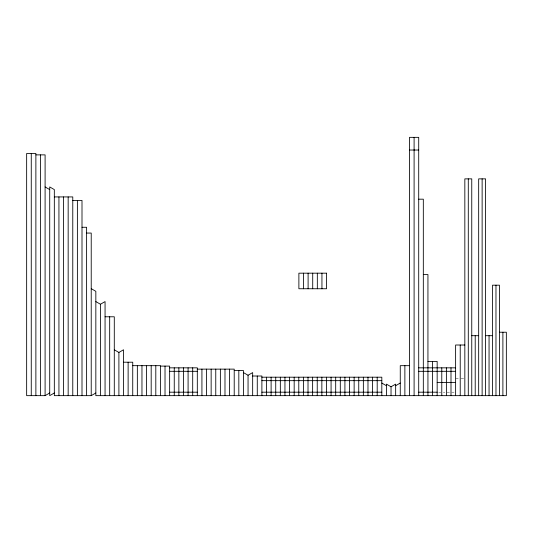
<?xml version="1.0" encoding="UTF-8"?>
<svg xmlns="http://www.w3.org/2000/svg" width="533" height="533" viewBox="0 0 533 533"><rect width="100%" height="100%" fill="white"/><g stroke="black" fill="none" stroke-linecap="round" stroke-linejoin="round"><path stroke-width="0.4" stroke-dasharray="2.67 2" d="M455.615 378.35L458.686 378.35M460.992 378.35L464.07 378.35M438.699 392.188L441.004 392.188M443.309 392.188L444.848 392.188M447.154 392.188L449.466 392.188M451.771 392.188L454.076 392.188"/><path stroke-width="0.8" d="M100.451 395.653L100.451 304.25L105.061 301.585L105.061 395.653M118.899 395.653L118.899 352.453L123.509 349.788L123.509 395.653M35.878 395.653L35.878 153.491L26.65 153.491L26.65 395.653L45.098 395.653L49.716 392.988M54.326 392.988L49.716 395.653L49.716 186.936L54.326 189.595L54.326 395.653L91.223 395.653L95.84 392.988M248.052 395.653L248.052 375.252L252.662 372.587L252.662 395.653M391.035 395.653L391.035 386.785L395.653 384.12L395.653 395.653M395.653 385.712L400.263 383.047M409.491 150.033L418.711 150.033M35.878 154.876L45.098 154.876L45.098 395.653M54.326 196.924L72.774 196.924L72.774 395.653M418.711 199.182L423.322 199.182L423.322 395.653M72.774 200.428L82.002 200.428L82.002 395.653M82.002 227.271L86.612 227.271L86.612 395.653M86.612 233.061L91.223 233.061L91.223 395.653M423.322 274.568L427.939 274.568L427.939 395.653M105.061 316.782L114.289 316.782L114.289 395.653M499.434 332.226L506.35 332.226L506.35 395.653L95.84 395.653L95.84 291.324L91.223 288.659M471.758 335.69L478.674 335.69M485.596 335.69L492.512 335.69M464.836 345.011L455.615 345.011L455.615 395.653M427.939 361.414L437.16 361.414L437.16 395.653M123.509 362.207L132.737 362.207L132.737 395.653M132.737 365.671L160.413 365.671L160.413 395.653M409.491 365.671L400.263 365.671L400.263 395.653M160.413 366.098L169.641 366.098L169.641 395.653M169.641 367.843L197.31 367.843L197.31 395.653M418.711 367.843L455.615 367.843M197.31 369.129L234.214 369.129L234.214 395.653M234.214 370.515L243.434 370.515L243.434 395.653M169.641 371.301L197.31 371.301M418.711 371.301L455.615 371.301M252.662 376.012L261.89 376.012L261.89 395.653M261.89 377.197L381.815 377.197L381.815 395.653M261.89 380.662L381.815 380.662M437.16 382.388L455.615 382.388M169.641 392.188L197.31 392.188M261.89 392.188L381.815 392.188M418.711 392.188L437.16 392.188M45.098 186.936L49.716 189.595M391.035 386.785L386.425 384.12L386.425 395.653M381.815 383.047L386.425 385.712M243.434 372.587L248.052 375.252M95.84 301.585L100.451 304.25M114.289 349.788L118.899 352.453M502.892 332.226L502.892 395.653M499.434 395.653L499.434 285.182L492.512 285.182L492.512 395.653M495.97 285.182L495.97 395.653M489.054 335.69L489.054 395.653M485.596 395.653L485.596 178.861L478.674 178.861L478.674 395.653M482.132 178.861L482.132 395.653M475.216 335.69L475.216 395.653M471.758 395.653L471.758 178.861L464.836 178.861L464.836 395.653M468.294 178.861L468.294 395.653M460.226 345.011L460.226 395.653M450.998 367.843L450.998 395.653M446.387 367.843L446.387 395.653M441.777 367.843L441.777 395.653M432.549 361.414L432.549 395.653M418.711 395.653L418.711 137.347L409.491 137.347L409.491 395.653M414.101 137.347L414.101 149.806M414.101 150.033L414.101 395.653M404.873 365.671L404.873 395.653M377.197 377.197L377.197 395.653M372.587 377.197L372.587 395.653M367.977 377.197L367.977 395.653M363.359 377.197L363.359 395.653M358.749 377.197L358.749 395.653M354.139 377.197L354.139 395.653M349.528 377.197L349.528 395.653M344.911 377.197L344.911 395.653M340.301 377.197L340.301 395.653M335.69 377.197L335.69 395.653M331.073 377.197L331.073 395.653M326.462 377.197L326.462 395.653M321.945 273.176L321.945 288.753M321.852 377.197L321.852 395.653M317.328 273.176L317.328 288.753M317.235 377.197L317.235 395.653M312.718 273.176L312.718 288.753M312.624 377.197L312.624 395.653M308.107 273.176L308.107 288.753M308.014 377.197L308.014 395.653M303.49 273.176L303.49 288.753M303.397 377.197L303.397 395.653M298.786 377.197L298.786 395.653M294.176 377.197L294.176 395.653M289.566 377.197L289.566 395.653M284.948 377.197L284.948 395.653M280.338 377.197L280.338 395.653M275.728 377.197L275.728 395.653M271.11 377.197L271.11 395.653M266.5 377.197L266.5 395.653M257.272 376.012L257.272 395.653M238.824 370.515L238.824 395.653M229.603 369.129L229.603 395.653M224.986 369.129L224.986 395.653M220.376 369.129L220.376 395.653M215.765 369.129L215.765 395.653M211.148 369.129L211.148 395.653M206.537 369.129L206.537 395.653M201.927 369.129L201.927 395.653M192.699 367.843L192.699 395.653M188.089 367.843L188.089 395.653M183.472 367.843L183.472 395.653M178.861 367.843L178.861 395.653M174.251 367.843L174.251 395.653M165.023 366.098L165.023 395.653M155.803 365.671L155.803 395.653M151.185 365.671L151.185 395.653M146.575 365.671L146.575 395.653M141.965 365.671L141.965 395.653M137.347 365.671L137.347 395.653M128.127 362.207L128.127 395.653M109.678 316.782L109.678 395.653M77.385 200.428L77.385 395.653M68.164 196.924L68.164 395.653M63.547 196.924L63.547 395.653M58.936 196.924L58.936 395.653M40.488 154.876L40.488 395.653M31.26 153.491L31.26 395.653M326.556 273.176L298.88 273.176L298.88 288.753L326.556 288.753L326.556 273.176"/></g></svg>
